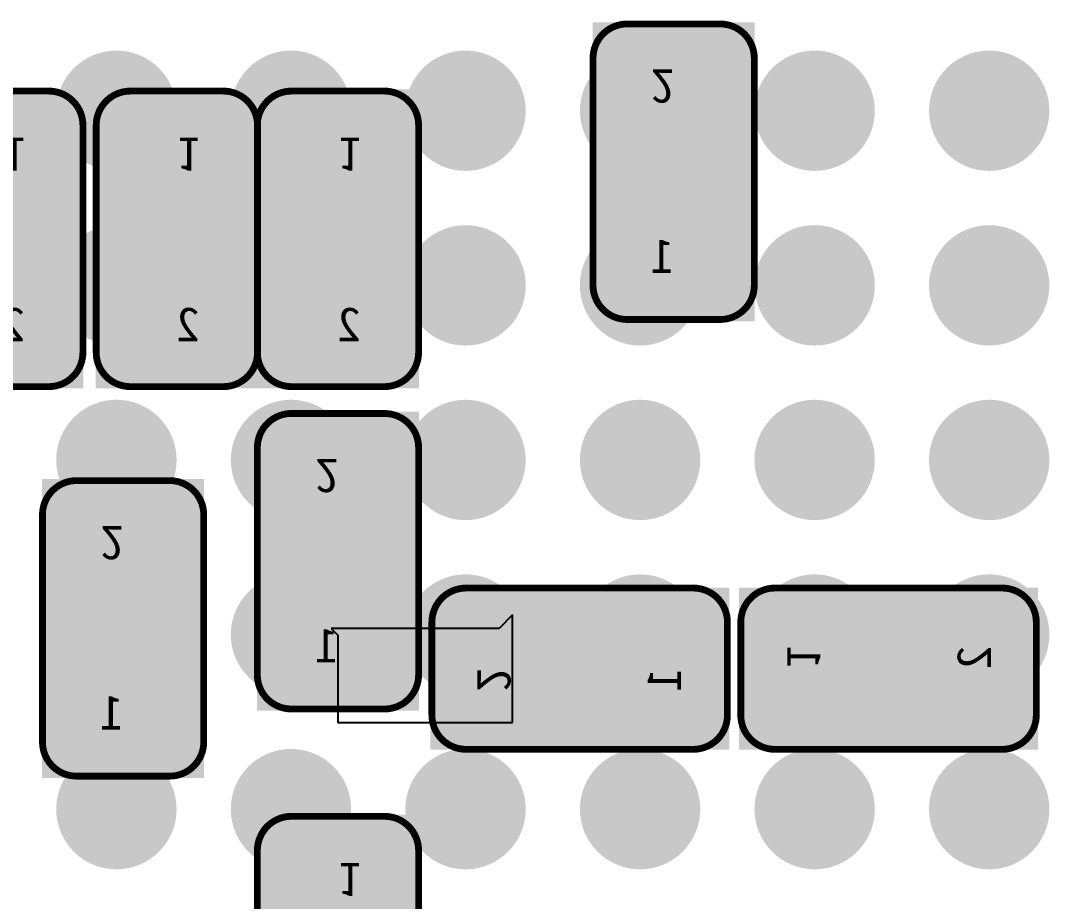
# Model space of a CAD drawing. Header units: millimetres. Extents: x 7.33 to 10.08, y 7.01 to 8.78.
# Drawn here: x 8.4172 to 8.568, y 7.7051 to 7.8342 of the extents above; entities that cross this region are included whole.
import ezdxf

# ---------------------------------------------------------------- set-up
doc = ezdxf.new("R2010")
doc.units = ezdxf.units.MM
doc.header["$MEASUREMENT"] = 0
for name, color, linetype in [('BottomLayer', 5, 'Continuous'), ('BottomOverlay', 54, 'Continuous'), ('BottomPaste', 16, 'Continuous'), ('BottomSolder', 6, 'Continuous'), ('Mechanical20', 56, 'Continuous'), ('TopLayer', 1, 'Continuous'), ('TopPaste', 8, 'Continuous'), ('TopSolder', 216, 'Continuous')]:
    doc.layers.add(name, color=color, linetype=linetype)

# ---------------------------------------------------------------- blocks, each defined once
blk = doc.blocks.new('C0201_B_2')
at = {"layer": 'BottomLayer'}
for points in [[(-0.01792, -0.00788), (-0.00375, -0.00788), (-0.01792, 0.00787), (-0.00375, 0.00787)], [(0.00374, -0.00788), (0.01791, -0.00788), (0.00374, 0.00787), (0.01791, 0.00787)]]:
    blk.add_solid(points, dxfattribs=at)
at = {"layer": 'BottomOverlay', "const_width": 0.001}
for points in [[(-0.02166, 0.00681, -0.414249), (-0.01666, 0.01182)], [(0.01665, 0.01182, -0.414214), (0.02166, 0.00681)], [(-0.01666, -0.01182, -0.414178), (-0.02166, -0.00681)], [(0.02166, -0.00681, -0.414132), (0.01665, -0.01182)]]:
    blk.add_lwpolyline(points, format="xyb", dxfattribs=at)
for points in [[(-0.01666, 0.01182), (0.01665, 0.01182)], [(-0.02166, 0.00681), (-0.02166, -0.00681)], [(0.02166, 0.00681), (0.02166, -0.00681)], [(-0.01666, -0.01182), (0.01665, -0.01182)]]:
    blk.add_lwpolyline(points, dxfattribs=at)
at = {"layer": 'BottomOverlay', "const_width": 0.0005}
for points in [[(-0.01691, 0.01182, 1), (-0.01641, 0.01182, 1)], [(-0.01691, 0.01182, 1), (-0.01641, 0.01182, 1)], [(0.0164, 0.01182, 1), (0.0169, 0.01182, 1)], [(0.0164, 0.01182, 1), (0.0169, 0.01182, 1)], [(-0.02191, 0.00681, 1), (-0.02141, 0.00681, 1)], [(-0.02191, 0.00681, 1), (-0.02141, 0.00681, 1)], [(0.02141, 0.00681, 1), (0.02191, 0.00681, 1)], [(0.02141, 0.00681, 1), (0.02191, 0.00681, 1)], [(-0.02191, -0.00681, 1), (-0.02141, -0.00681, 1)], [(-0.02191, -0.00681, 1), (-0.02141, -0.00681, 1)], [(0.02141, -0.00681, 1), (0.02191, -0.00681, 1)], [(0.02141, -0.00681, 1), (0.02191, -0.00681, 1)], [(-0.01691, -0.01182, 1), (-0.01641, -0.01182, 1)], [(-0.01691, -0.01182, 1), (-0.01641, -0.01182, 1)], [(0.0164, -0.01182, 1), (0.0169, -0.01182, 1)], [(0.0164, -0.01182, 1), (0.0169, -0.01182, 1)]]:
    blk.add_lwpolyline(points, format="xyb", close=True, dxfattribs=at)
at = {"layer": 'BottomPaste'}
for points in [[(-0.01792, -0.00788), (-0.00375, -0.00788), (-0.01792, 0.00787), (-0.00375, 0.00787)], [(0.00374, -0.00788), (0.01791, -0.00788), (0.00374, 0.00787), (0.01791, 0.00787)]]:
    blk.add_solid(points, dxfattribs=at)
at = {"layer": 'BottomSolder'}
for points in [[(-0.02192, -0.01188), (0.00025, -0.01188), (-0.02192, 0.01187), (0.00025, 0.01187)], [(-0.00026, -0.01188), (0.02191, -0.01188), (-0.00026, 0.01187), (0.02191, 0.01187)]]:
    blk.add_solid(points, dxfattribs=at)
at = {"layer": 'Mechanical20', "text_generation_flag": 2}
for s, rotation, p in [('1', 270, (-0.01484, 0)), ('2', 90, (0.015, 0.00333))]:
    blk.add_text(s, height=0.005, rotation=rotation, dxfattribs=at).set_placement(p)
blk = doc.blocks.new('C0201_B_447')
at = {"layer": 'BottomLayer'}
for points in [[(-0.01792, -0.00788), (-0.00375, -0.00788), (-0.01792, 0.00787), (-0.00375, 0.00787)], [(0.00374, -0.00788), (0.01791, -0.00788), (0.00374, 0.00787), (0.01791, 0.00787)]]:
    blk.add_solid(points, dxfattribs=at)
at = {"layer": 'BottomOverlay', "const_width": 0.001}
for points in [[(-0.02166, 0.00681, -0.414249), (-0.01666, 0.01182)], [(0.01665, 0.01182, -0.414214), (0.02166, 0.00681)], [(-0.01666, -0.01182, -0.414178), (-0.02166, -0.00681)], [(0.02166, -0.00681, -0.414132), (0.01665, -0.01182)]]:
    blk.add_lwpolyline(points, format="xyb", dxfattribs=at)
for points in [[(-0.01666, 0.01182), (0.01665, 0.01182)], [(-0.02166, 0.00681), (-0.02166, -0.00681)], [(0.02166, 0.00681), (0.02166, -0.00681)], [(-0.01666, -0.01182), (0.01665, -0.01182)]]:
    blk.add_lwpolyline(points, dxfattribs=at)
at = {"layer": 'BottomOverlay', "const_width": 0.0005}
for points in [[(-0.01691, 0.01182, 1), (-0.01641, 0.01182, 1)], [(-0.01691, 0.01182, 1), (-0.01641, 0.01182, 1)], [(0.0164, 0.01182, 1), (0.0169, 0.01182, 1)], [(0.0164, 0.01182, 1), (0.0169, 0.01182, 1)], [(-0.02191, 0.00681, 1), (-0.02141, 0.00681, 1)], [(-0.02191, 0.00681, 1), (-0.02141, 0.00681, 1)], [(0.02141, 0.00681, 1), (0.02191, 0.00681, 1)], [(0.02141, 0.00681, 1), (0.02191, 0.00681, 1)], [(-0.02191, -0.00681, 1), (-0.02141, -0.00681, 1)], [(-0.02191, -0.00681, 1), (-0.02141, -0.00681, 1)], [(0.02141, -0.00681, 1), (0.02191, -0.00681, 1)], [(0.02141, -0.00681, 1), (0.02191, -0.00681, 1)], [(-0.01691, -0.01182, 1), (-0.01641, -0.01182, 1)], [(-0.01691, -0.01182, 1), (-0.01641, -0.01182, 1)], [(0.0164, -0.01182, 1), (0.0169, -0.01182, 1)], [(0.0164, -0.01182, 1), (0.0169, -0.01182, 1)]]:
    blk.add_lwpolyline(points, format="xyb", close=True, dxfattribs=at)
at = {"layer": 'BottomPaste'}
for points in [[(-0.01792, -0.00788), (-0.00375, -0.00788), (-0.01792, 0.00787), (-0.00375, 0.00787)], [(0.00374, -0.00788), (0.01791, -0.00788), (0.00374, 0.00787), (0.01791, 0.00787)]]:
    blk.add_solid(points, dxfattribs=at)
at = {"layer": 'BottomSolder'}
for points in [[(-0.02192, -0.01188), (0.00025, -0.01188), (-0.02192, 0.01187), (0.00025, 0.01187)], [(-0.00026, -0.01188), (0.02191, -0.01188), (-0.00026, 0.01187), (0.02191, 0.01187)]]:
    blk.add_solid(points, dxfattribs=at)
at = {"layer": 'Mechanical20', "text_generation_flag": 2}
for s, rotation, p in [('1', 270, (-0.01484, 0)), ('2', 90, (0.015, 0.00333))]:
    blk.add_text(s, height=0.005, rotation=rotation, dxfattribs=at).set_placement(p)
blk = doc.blocks.new('C0201_B_448')
at = {"layer": 'BottomLayer'}
for points in [[(-0.01792, -0.00788), (-0.00375, -0.00788), (-0.01792, 0.00787), (-0.00375, 0.00787)], [(0.00374, -0.00788), (0.01791, -0.00788), (0.00374, 0.00787), (0.01791, 0.00787)]]:
    blk.add_solid(points, dxfattribs=at)
at = {"layer": 'BottomOverlay', "const_width": 0.001}
for points in [[(-0.02166, 0.00681, -0.414249), (-0.01666, 0.01182)], [(0.01665, 0.01182, -0.414214), (0.02166, 0.00681)], [(-0.01666, -0.01182, -0.414178), (-0.02166, -0.00681)], [(0.02166, -0.00681, -0.414132), (0.01665, -0.01182)]]:
    blk.add_lwpolyline(points, format="xyb", dxfattribs=at)
for points in [[(0.01665, 0.01182), (-0.01666, 0.01182)], [(-0.02166, -0.00681), (-0.02166, 0.00681)], [(0.02166, -0.00681), (0.02166, 0.00681)], [(0.01665, -0.01182), (-0.01666, -0.01182)]]:
    blk.add_lwpolyline(points, dxfattribs=at)
at = {"layer": 'BottomOverlay', "const_width": 0.0005}
for points in [[(-0.01691, 0.01182, 1), (-0.01641, 0.01182, 1)], [(-0.01691, 0.01182, 1), (-0.01641, 0.01182, 1)], [(0.0164, 0.01182, 1), (0.0169, 0.01182, 1)], [(0.0164, 0.01182, 1), (0.0169, 0.01182, 1)], [(-0.02191, 0.00681, 1), (-0.02141, 0.00681, 1)], [(-0.02191, 0.00681, 1), (-0.02141, 0.00681, 1)], [(0.02141, 0.00681, 1), (0.02191, 0.00681, 1)], [(0.02141, 0.00681, 1), (0.02191, 0.00681, 1)], [(-0.02191, -0.00681, 1), (-0.02141, -0.00681, 1)], [(-0.02191, -0.00681, 1), (-0.02141, -0.00681, 1)], [(0.02141, -0.00681, 1), (0.02191, -0.00681, 1)], [(0.02141, -0.00681, 1), (0.02191, -0.00681, 1)], [(-0.01691, -0.01182, 1), (-0.01641, -0.01182, 1)], [(-0.01691, -0.01182, 1), (-0.01641, -0.01182, 1)], [(0.0164, -0.01182, 1), (0.0169, -0.01182, 1)], [(0.0164, -0.01182, 1), (0.0169, -0.01182, 1)]]:
    blk.add_lwpolyline(points, format="xyb", close=True, dxfattribs=at)
at = {"layer": 'BottomPaste'}
for points in [[(-0.01792, -0.00788), (-0.00375, -0.00788), (-0.01792, 0.00787), (-0.00375, 0.00787)], [(0.00374, -0.00788), (0.01791, -0.00788), (0.00374, 0.00787), (0.01791, 0.00787)]]:
    blk.add_solid(points, dxfattribs=at)
at = {"layer": 'BottomSolder'}
for points in [[(-0.02192, -0.01188), (0.00025, -0.01188), (-0.02192, 0.01187), (0.00025, 0.01187)], [(-0.00026, -0.01188), (0.02191, -0.01188), (-0.00026, 0.01187), (0.02191, 0.01187)]]:
    blk.add_solid(points, dxfattribs=at)
at = {"layer": 'Mechanical20', "text_generation_flag": 2}
for s, rotation, p in [('1', -90, (-0.01484, 0)), ('2', 90, (0.015, 0.00333))]:
    blk.add_text(s, height=0.005, rotation=rotation, dxfattribs=at).set_placement(p)
blk = doc.blocks.new('C0201_B_463')
at = {"layer": 'BottomLayer'}
for points in [[(-0.01792, -0.00788), (-0.00375, -0.00788), (-0.01792, 0.00787), (-0.00375, 0.00787)], [(0.00374, -0.00788), (0.01791, -0.00788), (0.00374, 0.00787), (0.01791, 0.00787)]]:
    blk.add_solid(points, dxfattribs=at)
at = {"layer": 'BottomOverlay', "const_width": 0.001}
for points in [[(-0.02166, 0.00681, -0.414249), (-0.01666, 0.01182)], [(0.01665, 0.01182, -0.414214), (0.02166, 0.00681)], [(-0.01666, -0.01182, -0.414178), (-0.02166, -0.00681)], [(0.02166, -0.00681, -0.414132), (0.01665, -0.01182)]]:
    blk.add_lwpolyline(points, format="xyb", dxfattribs=at)
for points in [[(0.01665, 0.01182), (-0.01666, 0.01182)], [(-0.02166, 0.00681), (-0.02166, -0.00681)], [(0.02166, 0.00681), (0.02166, -0.00681)], [(0.01665, -0.01182), (-0.01666, -0.01182)]]:
    blk.add_lwpolyline(points, dxfattribs=at)
at = {"layer": 'BottomOverlay', "const_width": 0.0005}
for points in [[(-0.01691, 0.01182, 1), (-0.01641, 0.01182, 1)], [(-0.01691, 0.01182, 1), (-0.01641, 0.01182, 1)], [(0.0164, 0.01182, 1), (0.0169, 0.01182, 1)], [(0.0164, 0.01182, 1), (0.0169, 0.01182, 1)], [(-0.02191, 0.00681, 1), (-0.02141, 0.00681, 1)], [(-0.02191, 0.00681, 1), (-0.02141, 0.00681, 1)], [(0.02141, 0.00681, 1), (0.02191, 0.00681, 1)], [(0.02141, 0.00681, 1), (0.02191, 0.00681, 1)], [(-0.02191, -0.00681, 1), (-0.02141, -0.00681, 1)], [(-0.02191, -0.00681, 1), (-0.02141, -0.00681, 1)], [(0.02141, -0.00681, 1), (0.02191, -0.00681, 1)], [(0.02141, -0.00681, 1), (0.02191, -0.00681, 1)], [(-0.01691, -0.01182, 1), (-0.01641, -0.01182, 1)], [(-0.01691, -0.01182, 1), (-0.01641, -0.01182, 1)], [(0.0164, -0.01182, 1), (0.0169, -0.01182, 1)], [(0.0164, -0.01182, 1), (0.0169, -0.01182, 1)]]:
    blk.add_lwpolyline(points, format="xyb", close=True, dxfattribs=at)
at = {"layer": 'BottomPaste'}
for points in [[(-0.01792, -0.00788), (-0.00375, -0.00788), (-0.01792, 0.00787), (-0.00375, 0.00787)], [(0.00374, -0.00788), (0.01791, -0.00788), (0.00374, 0.00787), (0.01791, 0.00787)]]:
    blk.add_solid(points, dxfattribs=at)
at = {"layer": 'BottomSolder'}
for points in [[(-0.02192, -0.01188), (0.00025, -0.01188), (-0.02192, 0.01187), (0.00025, 0.01187)], [(-0.00026, -0.01188), (0.02191, -0.01188), (-0.00026, 0.01187), (0.02191, 0.01187)]]:
    blk.add_solid(points, dxfattribs=at)
at = {"layer": 'Mechanical20', "text_generation_flag": 2}
for s, rotation, p in [('1', -90, (-0.01484, 0)), ('2', 90, (0.015, 0.00333))]:
    blk.add_text(s, height=0.005, rotation=rotation, dxfattribs=at).set_placement(p)
blk = doc.blocks.new('C0201_B_472')
at = {"layer": 'BottomLayer'}
for points in [[(-0.01792, -0.00788), (-0.00375, -0.00788), (-0.01792, 0.00787), (-0.00375, 0.00787)], [(0.00374, -0.00788), (0.01791, -0.00788), (0.00374, 0.00787), (0.01791, 0.00787)]]:
    blk.add_solid(points, dxfattribs=at)
at = {"layer": 'BottomOverlay', "const_width": 0.001}
for points in [[(-0.02166, 0.00681, -0.414249), (-0.01666, 0.01182)], [(0.01665, 0.01182, -0.414214), (0.02166, 0.00681)], [(-0.01666, -0.01182, -0.414178), (-0.02166, -0.00681)], [(0.02166, -0.00681, -0.414132), (0.01665, -0.01182)]]:
    blk.add_lwpolyline(points, format="xyb", dxfattribs=at)
for points in [[(0.01665, 0.01182), (-0.01666, 0.01182)], [(-0.02166, -0.00681), (-0.02166, 0.00681)], [(0.02166, -0.00681), (0.02166, 0.00681)], [(0.01665, -0.01182), (-0.01666, -0.01182)]]:
    blk.add_lwpolyline(points, dxfattribs=at)
at = {"layer": 'BottomOverlay', "const_width": 0.0005}
for points in [[(-0.01691, 0.01182, 1), (-0.01641, 0.01182, 1)], [(-0.01691, 0.01182, 1), (-0.01641, 0.01182, 1)], [(0.0164, 0.01182, 1), (0.0169, 0.01182, 1)], [(0.0164, 0.01182, 1), (0.0169, 0.01182, 1)], [(-0.02191, 0.00681, 1), (-0.02141, 0.00681, 1)], [(-0.02191, 0.00681, 1), (-0.02141, 0.00681, 1)], [(0.02141, 0.00681, 1), (0.02191, 0.00681, 1)], [(0.02141, 0.00681, 1), (0.02191, 0.00681, 1)], [(-0.02191, -0.00681, 1), (-0.02141, -0.00681, 1)], [(-0.02191, -0.00681, 1), (-0.02141, -0.00681, 1)], [(0.02141, -0.00681, 1), (0.02191, -0.00681, 1)], [(0.02141, -0.00681, 1), (0.02191, -0.00681, 1)], [(-0.01691, -0.01182, 1), (-0.01641, -0.01182, 1)], [(-0.01691, -0.01182, 1), (-0.01641, -0.01182, 1)], [(0.0164, -0.01182, 1), (0.0169, -0.01182, 1)], [(0.0164, -0.01182, 1), (0.0169, -0.01182, 1)]]:
    blk.add_lwpolyline(points, format="xyb", close=True, dxfattribs=at)
at = {"layer": 'BottomPaste'}
for points in [[(-0.01792, -0.00788), (-0.00375, -0.00788), (-0.01792, 0.00787), (-0.00375, 0.00787)], [(0.00374, -0.00788), (0.01791, -0.00788), (0.00374, 0.00787), (0.01791, 0.00787)]]:
    blk.add_solid(points, dxfattribs=at)
at = {"layer": 'BottomSolder'}
for points in [[(-0.02192, -0.01188), (0.00025, -0.01188), (-0.02192, 0.01187), (0.00025, 0.01187)], [(-0.00026, -0.01188), (0.02191, -0.01188), (-0.00026, 0.01187), (0.02191, 0.01187)]]:
    blk.add_solid(points, dxfattribs=at)
at = {"layer": 'Mechanical20', "text_generation_flag": 2}
for s, rotation, p in [('1', -90, (-0.01484, 0)), ('2', 90, (0.015, 0.00333))]:
    blk.add_text(s, height=0.005, rotation=rotation, dxfattribs=at).set_placement(p)
blk = doc.blocks.new('C0201_B_499')
at = {"layer": 'BottomLayer'}
for points in [[(-0.01792, -0.00788), (-0.00375, -0.00788), (-0.01792, 0.00787), (-0.00375, 0.00787)], [(0.00374, -0.00788), (0.01791, -0.00788), (0.00374, 0.00787), (0.01791, 0.00787)]]:
    blk.add_solid(points, dxfattribs=at)
at = {"layer": 'BottomOverlay', "const_width": 0.001}
for points in [[(-0.02166, 0.00681, -0.414249), (-0.01666, 0.01182)], [(0.01665, 0.01182, -0.414214), (0.02166, 0.00681)], [(-0.01666, -0.01182, -0.414178), (-0.02166, -0.00681)], [(0.02166, -0.00681, -0.414132), (0.01665, -0.01182)]]:
    blk.add_lwpolyline(points, format="xyb", dxfattribs=at)
for points in [[(-0.01666, 0.01182), (0.01665, 0.01182)], [(-0.02166, -0.00681), (-0.02166, 0.00681)], [(0.02166, -0.00681), (0.02166, 0.00681)], [(-0.01666, -0.01182), (0.01665, -0.01182)]]:
    blk.add_lwpolyline(points, dxfattribs=at)
at = {"layer": 'BottomOverlay', "const_width": 0.0005}
for points in [[(-0.01691, 0.01182, 1), (-0.01641, 0.01182, 1)], [(-0.01691, 0.01182, 1), (-0.01641, 0.01182, 1)], [(0.0164, 0.01182, 1), (0.0169, 0.01182, 1)], [(0.0164, 0.01182, 1), (0.0169, 0.01182, 1)], [(-0.02191, 0.00681, 1), (-0.02141, 0.00681, 1)], [(-0.02191, 0.00681, 1), (-0.02141, 0.00681, 1)], [(0.02141, 0.00681, 1), (0.02191, 0.00681, 1)], [(0.02141, 0.00681, 1), (0.02191, 0.00681, 1)], [(-0.02191, -0.00681, 1), (-0.02141, -0.00681, 1)], [(-0.02191, -0.00681, 1), (-0.02141, -0.00681, 1)], [(0.02141, -0.00681, 1), (0.02191, -0.00681, 1)], [(0.02141, -0.00681, 1), (0.02191, -0.00681, 1)], [(-0.01691, -0.01182, 1), (-0.01641, -0.01182, 1)], [(-0.01691, -0.01182, 1), (-0.01641, -0.01182, 1)], [(0.0164, -0.01182, 1), (0.0169, -0.01182, 1)], [(0.0164, -0.01182, 1), (0.0169, -0.01182, 1)]]:
    blk.add_lwpolyline(points, format="xyb", close=True, dxfattribs=at)
at = {"layer": 'BottomPaste'}
for points in [[(-0.01792, -0.00788), (-0.00375, -0.00788), (-0.01792, 0.00787), (-0.00375, 0.00787)], [(0.00374, -0.00788), (0.01791, -0.00788), (0.00374, 0.00787), (0.01791, 0.00787)]]:
    blk.add_solid(points, dxfattribs=at)
at = {"layer": 'BottomSolder'}
for points in [[(-0.02192, -0.01188), (0.00025, -0.01188), (-0.02192, 0.01187), (0.00025, 0.01187)], [(-0.00026, -0.01188), (0.02191, -0.01188), (-0.00026, 0.01187), (0.02191, 0.01187)]]:
    blk.add_solid(points, dxfattribs=at)
at = {"layer": 'Mechanical20', "text_generation_flag": 2}
for s, rotation, p in [('1', -90, (-0.01484, 0)), ('2', -270, (0.015, 0.00333))]:
    blk.add_text(s, height=0.005, rotation=rotation, dxfattribs=at).set_placement(p)
blk = doc.blocks.new('C0201_B_516')
at = {"layer": 'BottomLayer'}
for points in [[(-0.01792, -0.00788), (-0.00375, -0.00788), (-0.01792, 0.00787), (-0.00375, 0.00787)], [(0.00374, -0.00788), (0.01791, -0.00788), (0.00374, 0.00787), (0.01791, 0.00787)]]:
    blk.add_solid(points, dxfattribs=at)
at = {"layer": 'BottomOverlay', "const_width": 0.001}
for points in [[(-0.02166, 0.00681, -0.414249), (-0.01666, 0.01182)], [(0.01665, 0.01182, -0.414214), (0.02166, 0.00681)], [(-0.01666, -0.01182, -0.414178), (-0.02166, -0.00681)], [(0.02166, -0.00681, -0.414132), (0.01665, -0.01182)]]:
    blk.add_lwpolyline(points, format="xyb", dxfattribs=at)
for points in [[(-0.01666, 0.01182), (0.01665, 0.01182)], [(-0.02166, 0.00681), (-0.02166, -0.00681)], [(0.02166, 0.00681), (0.02166, -0.00681)], [(-0.01666, -0.01182), (0.01665, -0.01182)]]:
    blk.add_lwpolyline(points, dxfattribs=at)
at = {"layer": 'BottomOverlay', "const_width": 0.0005}
for points in [[(-0.01691, 0.01182, 1), (-0.01641, 0.01182, 1)], [(-0.01691, 0.01182, 1), (-0.01641, 0.01182, 1)], [(0.0164, 0.01182, 1), (0.0169, 0.01182, 1)], [(0.0164, 0.01182, 1), (0.0169, 0.01182, 1)], [(-0.02191, 0.00681, 1), (-0.02141, 0.00681, 1)], [(-0.02191, 0.00681, 1), (-0.02141, 0.00681, 1)], [(0.02141, 0.00681, 1), (0.02191, 0.00681, 1)], [(0.02141, 0.00681, 1), (0.02191, 0.00681, 1)], [(-0.02191, -0.00681, 1), (-0.02141, -0.00681, 1)], [(-0.02191, -0.00681, 1), (-0.02141, -0.00681, 1)], [(0.02141, -0.00681, 1), (0.02191, -0.00681, 1)], [(0.02141, -0.00681, 1), (0.02191, -0.00681, 1)], [(-0.01691, -0.01182, 1), (-0.01641, -0.01182, 1)], [(-0.01691, -0.01182, 1), (-0.01641, -0.01182, 1)], [(0.0164, -0.01182, 1), (0.0169, -0.01182, 1)], [(0.0164, -0.01182, 1), (0.0169, -0.01182, 1)]]:
    blk.add_lwpolyline(points, format="xyb", close=True, dxfattribs=at)
at = {"layer": 'BottomPaste'}
for points in [[(-0.01792, -0.00788), (-0.00375, -0.00788), (-0.01792, 0.00787), (-0.00375, 0.00787)], [(0.00374, -0.00788), (0.01791, -0.00788), (0.00374, 0.00787), (0.01791, 0.00787)]]:
    blk.add_solid(points, dxfattribs=at)
at = {"layer": 'BottomSolder'}
for points in [[(-0.02192, -0.01188), (0.00025, -0.01188), (-0.02192, 0.01187), (0.00025, 0.01187)], [(-0.00026, -0.01188), (0.02191, -0.01188), (-0.00026, 0.01187), (0.02191, 0.01187)]]:
    blk.add_solid(points, dxfattribs=at)
at = {"layer": 'Mechanical20', "text_generation_flag": 2}
for s, rotation, p in [('1', 270, (-0.01484, 0)), ('2', 90, (0.015, 0.00333))]:
    blk.add_text(s, height=0.005, rotation=rotation, dxfattribs=at).set_placement(p)
blk = doc.blocks.new('C0201_B_523')
at = {"layer": 'BottomLayer'}
for points in [[(-0.01792, -0.00788), (-0.00375, -0.00788), (-0.01792, 0.00787), (-0.00375, 0.00787)], [(0.00374, -0.00788), (0.01791, -0.00788), (0.00374, 0.00787), (0.01791, 0.00787)]]:
    blk.add_solid(points, dxfattribs=at)
at = {"layer": 'BottomOverlay', "const_width": 0.001}
for points in [[(-0.02166, 0.00681, -0.414249), (-0.01666, 0.01182)], [(0.01665, 0.01182, -0.414214), (0.02166, 0.00681)], [(-0.01666, -0.01182, -0.414178), (-0.02166, -0.00681)], [(0.02166, -0.00681, -0.414132), (0.01665, -0.01182)]]:
    blk.add_lwpolyline(points, format="xyb", dxfattribs=at)
for points in [[(0.01665, 0.01182), (-0.01666, 0.01182)], [(-0.02166, -0.00681), (-0.02166, 0.00681)], [(0.02166, -0.00681), (0.02166, 0.00681)], [(0.01665, -0.01182), (-0.01666, -0.01182)]]:
    blk.add_lwpolyline(points, dxfattribs=at)
at = {"layer": 'BottomOverlay', "const_width": 0.0005}
for points in [[(-0.01691, 0.01182, 1), (-0.01641, 0.01182, 1)], [(-0.01691, 0.01182, 1), (-0.01641, 0.01182, 1)], [(0.0164, 0.01182, 1), (0.0169, 0.01182, 1)], [(0.0164, 0.01182, 1), (0.0169, 0.01182, 1)], [(-0.02191, 0.00681, 1), (-0.02141, 0.00681, 1)], [(-0.02191, 0.00681, 1), (-0.02141, 0.00681, 1)], [(0.02141, 0.00681, 1), (0.02191, 0.00681, 1)], [(0.02141, 0.00681, 1), (0.02191, 0.00681, 1)], [(-0.02191, -0.00681, 1), (-0.02141, -0.00681, 1)], [(-0.02191, -0.00681, 1), (-0.02141, -0.00681, 1)], [(0.02141, -0.00681, 1), (0.02191, -0.00681, 1)], [(0.02141, -0.00681, 1), (0.02191, -0.00681, 1)], [(-0.01691, -0.01182, 1), (-0.01641, -0.01182, 1)], [(-0.01691, -0.01182, 1), (-0.01641, -0.01182, 1)], [(0.0164, -0.01182, 1), (0.0169, -0.01182, 1)], [(0.0164, -0.01182, 1), (0.0169, -0.01182, 1)]]:
    blk.add_lwpolyline(points, format="xyb", close=True, dxfattribs=at)
at = {"layer": 'BottomPaste'}
for points in [[(-0.01792, -0.00788), (-0.00375, -0.00788), (-0.01792, 0.00787), (-0.00375, 0.00787)], [(0.00374, -0.00788), (0.01791, -0.00788), (0.00374, 0.00787), (0.01791, 0.00787)]]:
    blk.add_solid(points, dxfattribs=at)
at = {"layer": 'BottomSolder'}
for points in [[(-0.02192, -0.01188), (0.00025, -0.01188), (-0.02192, 0.01187), (0.00025, 0.01187)], [(-0.00026, -0.01188), (0.02191, -0.01188), (-0.00026, 0.01187), (0.02191, 0.01187)]]:
    blk.add_solid(points, dxfattribs=at)
at = {"layer": 'Mechanical20', "text_generation_flag": 2}
for s, rotation, p in [('1', -90, (-0.01484, 0)), ('2', 90, (0.015, 0.00333))]:
    blk.add_text(s, height=0.005, rotation=rotation, dxfattribs=at).set_placement(p)
blk = doc.blocks.new('C0201_B_524')
at = {"layer": 'BottomLayer'}
for points in [[(-0.01792, -0.00788), (-0.00375, -0.00788), (-0.01792, 0.00787), (-0.00375, 0.00787)], [(0.00374, -0.00788), (0.01791, -0.00788), (0.00374, 0.00787), (0.01791, 0.00787)]]:
    blk.add_solid(points, dxfattribs=at)
at = {"layer": 'BottomOverlay', "const_width": 0.001}
for points in [[(-0.02166, 0.00681, -0.414249), (-0.01666, 0.01182)], [(0.01665, 0.01182, -0.414214), (0.02166, 0.00681)], [(-0.01666, -0.01182, -0.414178), (-0.02166, -0.00681)], [(0.02166, -0.00681, -0.414132), (0.01665, -0.01182)]]:
    blk.add_lwpolyline(points, format="xyb", dxfattribs=at)
for points in [[(-0.01666, 0.01182), (0.01665, 0.01182)], [(-0.02166, 0.00681), (-0.02166, -0.00681)], [(0.02166, 0.00681), (0.02166, -0.00681)], [(-0.01666, -0.01182), (0.01665, -0.01182)]]:
    blk.add_lwpolyline(points, dxfattribs=at)
at = {"layer": 'BottomOverlay', "const_width": 0.0005}
for points in [[(-0.01691, 0.01182, 1), (-0.01641, 0.01182, 1)], [(-0.01691, 0.01182, 1), (-0.01641, 0.01182, 1)], [(0.0164, 0.01182, 1), (0.0169, 0.01182, 1)], [(0.0164, 0.01182, 1), (0.0169, 0.01182, 1)], [(-0.02191, 0.00681, 1), (-0.02141, 0.00681, 1)], [(-0.02191, 0.00681, 1), (-0.02141, 0.00681, 1)], [(0.02141, 0.00681, 1), (0.02191, 0.00681, 1)], [(0.02141, 0.00681, 1), (0.02191, 0.00681, 1)], [(-0.02191, -0.00681, 1), (-0.02141, -0.00681, 1)], [(-0.02191, -0.00681, 1), (-0.02141, -0.00681, 1)], [(0.02141, -0.00681, 1), (0.02191, -0.00681, 1)], [(0.02141, -0.00681, 1), (0.02191, -0.00681, 1)], [(-0.01691, -0.01182, 1), (-0.01641, -0.01182, 1)], [(-0.01691, -0.01182, 1), (-0.01641, -0.01182, 1)], [(0.0164, -0.01182, 1), (0.0169, -0.01182, 1)], [(0.0164, -0.01182, 1), (0.0169, -0.01182, 1)]]:
    blk.add_lwpolyline(points, format="xyb", close=True, dxfattribs=at)
at = {"layer": 'BottomPaste'}
for points in [[(-0.01792, -0.00788), (-0.00375, -0.00788), (-0.01792, 0.00787), (-0.00375, 0.00787)], [(0.00374, -0.00788), (0.01791, -0.00788), (0.00374, 0.00787), (0.01791, 0.00787)]]:
    blk.add_solid(points, dxfattribs=at)
at = {"layer": 'BottomSolder'}
for points in [[(-0.02192, -0.01188), (0.00025, -0.01188), (-0.02192, 0.01187), (0.00025, 0.01187)], [(-0.00026, -0.01188), (0.02191, -0.01188), (-0.00026, 0.01187), (0.02191, 0.01187)]]:
    blk.add_solid(points, dxfattribs=at)
at = {"layer": 'Mechanical20', "text_generation_flag": 2}
for s, rotation, p in [('1', 270, (-0.01484, 0)), ('2', 90, (0.015, 0.00333))]:
    blk.add_text(s, height=0.005, rotation=rotation, dxfattribs=at).set_placement(p)
blk = doc.blocks.new('BGA698_16R1X17R2X1R18_569')
at = {"layer": 'TopLayer', "const_width": 0.00482}
for points in [[(-0.01521, -0.10236, 1), (-0.01038, -0.10236, 1)], [(0.01038, -0.10236, 1), (0.01521, -0.10236, 1)], [(0.03597, -0.10236, 1), (0.0408, -0.10236, 1)], [(0.06156, -0.10236, 1), (0.06639, -0.10236, 1)], [(0.08716, -0.10236, 1), (0.09198, -0.10236, 1)], [(-0.01521, -0.12795, 1), (-0.01038, -0.12795, 1)], [(0.01038, -0.12795, 1), (0.01521, -0.12795, 1)], [(0.03597, -0.12795, 1), (0.0408, -0.12795, 1)], [(0.06156, -0.12795, 1), (0.06639, -0.12795, 1)], [(0.08716, -0.12795, 1), (0.09198, -0.12795, 1)], [(-0.01521, -0.15354, 1), (-0.01038, -0.15354, 1)], [(0.01038, -0.15354, 1), (0.01521, -0.15354, 1)], [(0.03597, -0.15354, 1), (0.0408, -0.15354, 1)], [(0.06156, -0.15354, 1), (0.06639, -0.15354, 1)], [(0.08716, -0.15354, 1), (0.09198, -0.15354, 1)], [(-0.01521, -0.17913, 1), (-0.01038, -0.17913, 1)], [(0.01038, -0.17913, 1), (0.01521, -0.17913, 1)], [(0.03597, -0.17913, 1), (0.0408, -0.17913, 1)], [(0.06156, -0.17913, 1), (0.06639, -0.17913, 1)], [(0.08716, -0.17913, 1), (0.09198, -0.17913, 1)], [(-0.01521, -0.20472, 1), (-0.01038, -0.20472, 1)], [(0.01038, -0.20472, 1), (0.01521, -0.20472, 1)], [(0.03597, -0.20472, 1), (0.0408, -0.20472, 1)], [(0.06156, -0.20472, 1), (0.06639, -0.20472, 1)], [(0.08716, -0.20472, 1), (0.09198, -0.20472, 1)], [(-0.01521, -0.23031, 1), (-0.01038, -0.23031, 1)], [(0.01038, -0.23031, 1), (0.01521, -0.23031, 1)], [(0.03597, -0.23031, 1), (0.0408, -0.23031, 1)], [(0.06156, -0.23031, 1), (0.06639, -0.23031, 1)], [(0.08716, -0.23031, 1), (0.09198, -0.23031, 1)]]:
    blk.add_lwpolyline(points, format="xyb", close=True, dxfattribs=at)
at = {"layer": 'TopPaste', "const_width": 0.00482}
for points in [[(-0.01521, -0.10236, 1), (-0.01038, -0.10236, 1)], [(0.01038, -0.10236, 1), (0.01521, -0.10236, 1)], [(0.03597, -0.10236, 1), (0.0408, -0.10236, 1)], [(0.06156, -0.10236, 1), (0.06639, -0.10236, 1)], [(0.08716, -0.10236, 1), (0.09198, -0.10236, 1)], [(-0.01521, -0.12795, 1), (-0.01038, -0.12795, 1)], [(0.01038, -0.12795, 1), (0.01521, -0.12795, 1)], [(0.03597, -0.12795, 1), (0.0408, -0.12795, 1)], [(0.06156, -0.12795, 1), (0.06639, -0.12795, 1)], [(0.08716, -0.12795, 1), (0.09198, -0.12795, 1)], [(-0.01521, -0.15354, 1), (-0.01038, -0.15354, 1)], [(0.01038, -0.15354, 1), (0.01521, -0.15354, 1)], [(0.03597, -0.15354, 1), (0.0408, -0.15354, 1)], [(0.06156, -0.15354, 1), (0.06639, -0.15354, 1)], [(0.08716, -0.15354, 1), (0.09198, -0.15354, 1)], [(-0.01521, -0.17913, 1), (-0.01038, -0.17913, 1)], [(0.01038, -0.17913, 1), (0.01521, -0.17913, 1)], [(0.03597, -0.17913, 1), (0.0408, -0.17913, 1)], [(0.06156, -0.17913, 1), (0.06639, -0.17913, 1)], [(0.08716, -0.17913, 1), (0.09198, -0.17913, 1)], [(-0.01521, -0.20472, 1), (-0.01038, -0.20472, 1)], [(0.01038, -0.20472, 1), (0.01521, -0.20472, 1)], [(0.03597, -0.20472, 1), (0.0408, -0.20472, 1)], [(0.06156, -0.20472, 1), (0.06639, -0.20472, 1)], [(0.08716, -0.20472, 1), (0.09198, -0.20472, 1)], [(-0.01521, -0.23031, 1), (-0.01038, -0.23031, 1)], [(0.01038, -0.23031, 1), (0.01521, -0.23031, 1)], [(0.03597, -0.23031, 1), (0.0408, -0.23031, 1)], [(0.06156, -0.23031, 1), (0.06639, -0.23031, 1)], [(0.08716, -0.23031, 1), (0.09198, -0.23031, 1)]]:
    blk.add_lwpolyline(points, format="xyb", close=True, dxfattribs=at)
at = {"layer": 'TopSolder', "const_width": 0.00882}
for points in [[(-0.01721, -0.10236, 1), (-0.00838, -0.10236, 1)], [(0.00838, -0.10236, 1), (0.01721, -0.10236, 1)], [(0.03397, -0.10236, 1), (0.0428, -0.10236, 1)], [(0.05956, -0.10236, 1), (0.06839, -0.10236, 1)], [(0.08516, -0.10236, 1), (0.09398, -0.10236, 1)], [(-0.01721, -0.12795, 1), (-0.00838, -0.12795, 1)], [(0.00838, -0.12795, 1), (0.01721, -0.12795, 1)], [(0.03397, -0.12795, 1), (0.0428, -0.12795, 1)], [(0.05956, -0.12795, 1), (0.06839, -0.12795, 1)], [(0.08516, -0.12795, 1), (0.09398, -0.12795, 1)], [(-0.01721, -0.15354, 1), (-0.00838, -0.15354, 1)], [(0.00838, -0.15354, 1), (0.01721, -0.15354, 1)], [(0.03397, -0.15354, 1), (0.0428, -0.15354, 1)], [(0.05956, -0.15354, 1), (0.06839, -0.15354, 1)], [(0.08516, -0.15354, 1), (0.09398, -0.15354, 1)], [(-0.01721, -0.17913, 1), (-0.00838, -0.17913, 1)], [(0.00838, -0.17913, 1), (0.01721, -0.17913, 1)], [(0.03397, -0.17913, 1), (0.0428, -0.17913, 1)], [(0.05956, -0.17913, 1), (0.06839, -0.17913, 1)], [(0.08516, -0.17913, 1), (0.09398, -0.17913, 1)], [(-0.01721, -0.20472, 1), (-0.00838, -0.20472, 1)], [(0.00838, -0.20472, 1), (0.01721, -0.20472, 1)], [(0.03397, -0.20472, 1), (0.0428, -0.20472, 1)], [(0.05956, -0.20472, 1), (0.06839, -0.20472, 1)], [(0.08516, -0.20472, 1), (0.09398, -0.20472, 1)], [(-0.01721, -0.23031, 1), (-0.00838, -0.23031, 1)], [(0.00838, -0.23031, 1), (0.01721, -0.23031, 1)], [(0.03397, -0.23031, 1), (0.0428, -0.23031, 1)], [(0.05956, -0.23031, 1), (0.06839, -0.23031, 1)], [(0.08516, -0.23031, 1), (0.09398, -0.23031, 1)]]:
    blk.add_lwpolyline(points, format="xyb", close=True, dxfattribs=at)

msp = doc.modelspace()

# ---------------------------------------------------------------- linework, layer by layer
at = {"layer": 'BottomLayer'}
for p, q in [((8.48933, 7.74712), (8.48736, 7.74515)), ((8.48933, 7.73137), (8.48933, 7.74712)), ((8.46275, 7.74515), (8.46374, 7.74416)), ((8.48736, 7.74515), (8.46275, 7.74515)), ((8.46374, 7.74416), (8.46374, 7.73137)), ((8.46374, 7.73137), (8.48933, 7.73137))]:
    msp.add_line(p, q, dxfattribs=at)

# ---------------------------------------------------------------- block references
for name, p, rotation in [('BGA698_16R1X17R2X1R18_569', (8.3289, 7.73145), 90), ('C0201_B_472', (8.51295, 7.81208), 90), ('C0201_B_2', (8.41453, 7.80224), 270), ('C0201_B_524', (8.44012, 7.80224), 270), ('C0201_B_447', (8.46374, 7.80224), 270), ('C0201_B_448', (8.46374, 7.75499), 90), ('C0201_B_523', (8.43224, 7.74515), 90), ('C0201_B_463', (8.49917, 7.73924), 180), ('C0201_B_499', (8.54445, 7.73924), 360), ('C0201_B_516', (8.46374, 7.69594), 270)]:
    msp.add_blockref(name, p, dxfattribs=dict(rotation=rotation))

doc.saveas('drawing.dxf')
